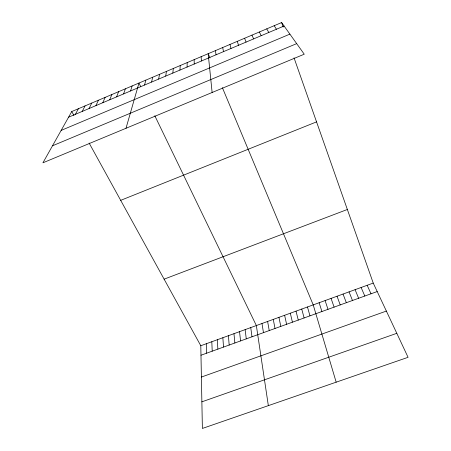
<?xml version="1.0" encoding="UTF-8"?>
<svg xmlns="http://www.w3.org/2000/svg" width="451" height="451" viewBox="0 0 451 451"><rect width="100%" height="100%" fill="white"/><g stroke="black" fill="none" stroke-linecap="round" stroke-linejoin="round"><path stroke-width="0.68" d="M187.064 67.064L187.199 62.588M179.926 70.08L180.248 65.536M172.812 73.09L173.319 68.473M165.714 76.095L166.413 71.405M158.645 79.083L159.524 74.325M151.592 82.071L152.652 77.239M144.562 85.042L145.803 80.143M126.004 128.281L138.976 83.04L140.684 86.569M130.559 90.967L132.166 85.927M123.591 93.915L125.378 88.802M116.646 96.852L118.607 91.677M109.717 99.784L111.859 94.535M102.811 102.71L105.128 97.393M95.928 105.624L98.414 100.235M89.061 108.528L91.722 103.076M82.212 111.425L85.053 105.906M75.39 114.312L78.395 108.725M71.76 111.538L42.93 162.8L304.245 54.21L281.627 22.55L71.76 111.538L73.947 115.512M68.586 117.192L284.096 26.006M61.15 130.407L289.892 34.124M52.496 145.791L296.685 43.629M120.688 200.345L316.551 121.877M164.113 279.158L347.355 209.484M200.796 345.737L373.236 283.081L408.07 357.31L202.381 428.45L200.796 345.737L89.123 143.052M200.977 355.23L377.211 291.549M201.394 377.053L386.372 311.072M201.868 401.83L396.807 333.312M274.18 25.707L276.44 29.247M266.755 28.858L268.807 32.478M259.353 31.993L261.197 35.697M154.806 115.749L256.354 325.549L268.345 405.635M367.165 285.286L371.004 293.793M251.974 35.122L253.614 38.904M361.116 287.49L364.814 296.031M209.963 57.982L208.17 53.697L212.128 92.489M222.377 87.663L313.219 304.887L336.17 382.177M355.078 289.683L358.635 298.263M349.051 291.87L352.479 300.484M343.042 294.052L346.334 302.706M244.617 38.245L246.054 42.101M337.049 296.228L340.206 304.921M281.627 22.55L283.194 27.004M294.046 57.869L373.236 283.081M331.073 298.404L334.095 307.131M325.103 300.569L327.995 309.335M237.282 41.351L238.517 45.292M319.156 302.734L321.913 311.534M307.475 306.979L309.967 315.847M301.742 309.059L304.109 317.966M229.971 44.452L231.002 48.471M296.019 311.139L298.263 320.075M290.314 313.214L292.428 322.183M284.62 315.283L286.611 324.286M278.938 317.346L280.804 326.383M222.681 47.547L223.516 51.639M273.272 319.404L275.014 328.475M267.618 321.456L269.236 330.566M261.98 323.508L263.474 332.646M215.415 50.625L216.046 54.797M250.739 327.589L251.991 336.796M245.135 329.625L246.269 338.864M239.549 331.654L240.558 340.928M233.973 333.684L234.864 342.985M228.415 335.702L229.181 345.038M222.862 337.72L223.516 347.084M217.326 339.733L217.861 349.13M201.157 56.668L201.4 60.992M211.807 341.74L212.218 351.166M206.293 343.741L206.592 353.201M194.167 59.633L194.223 64.031"/></g></svg>
